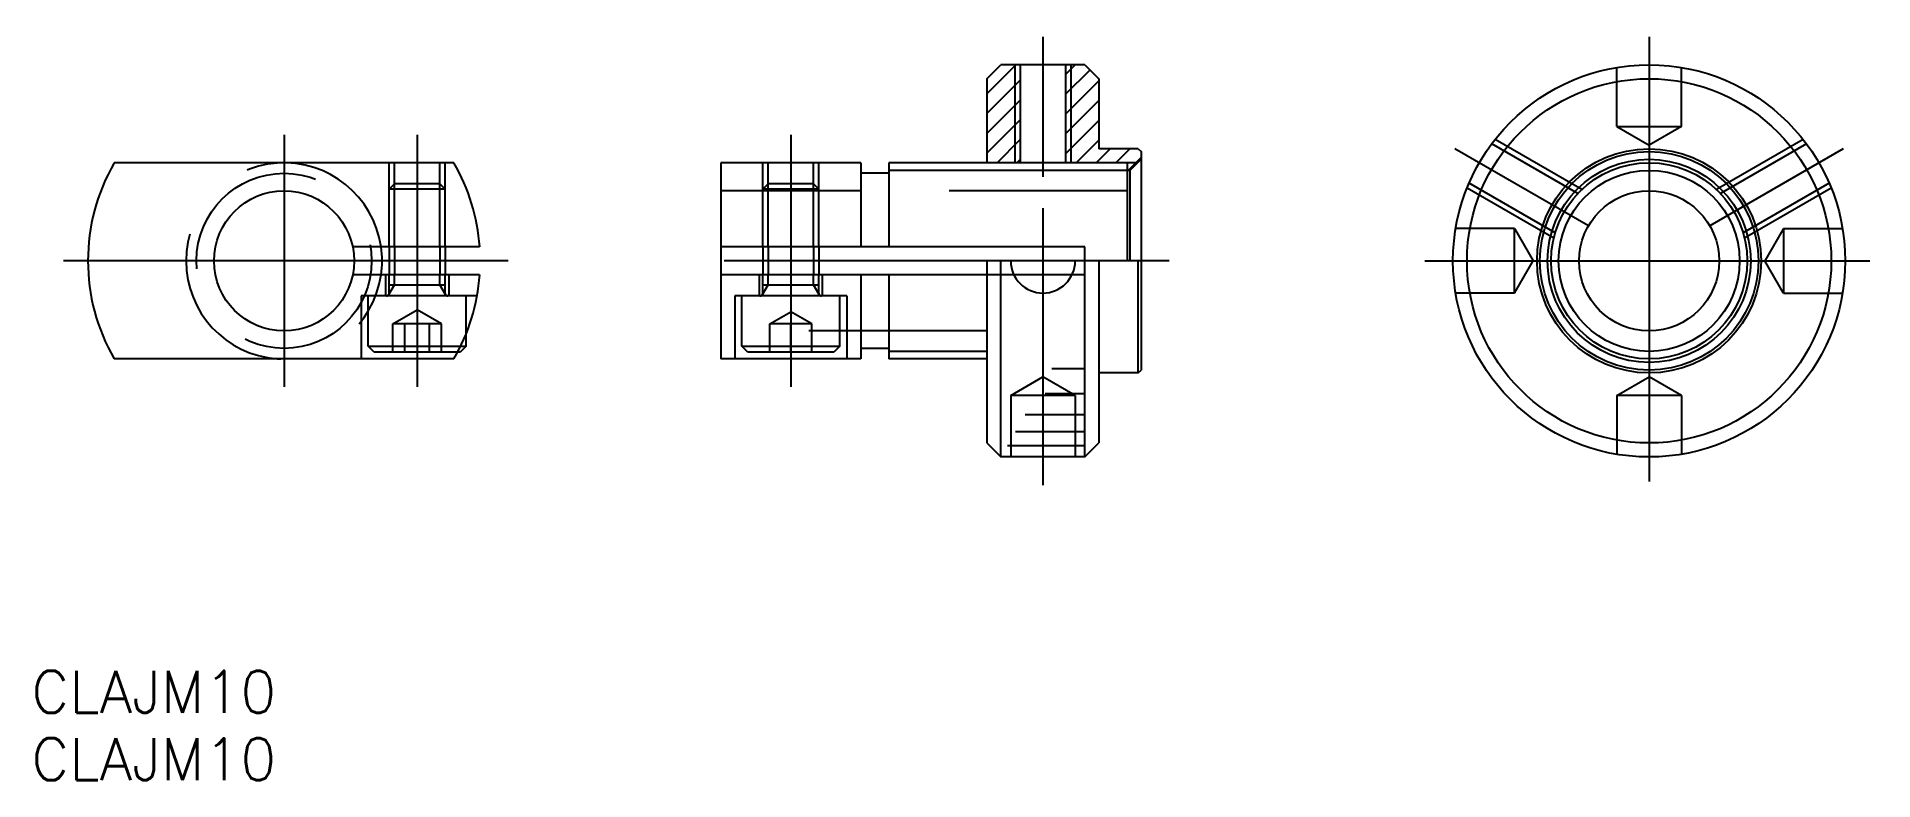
# Model space of a CAD drawing. Extents: x -115 to 16, y -37 to 16.
import ezdxf

# ---------------------------------------------------------------- set-up
doc = ezdxf.new("R2010")
doc.units = 0
doc.linetypes.add('CENTER', pattern=[50.8, 31.75, -6.35, 6.35, -6.35])
doc.linetypes.add('DASHED', pattern=[19.05, 12.7, -6.35])
doc.layers.get('0').update_dxf_attribs({"linetype": 'CONTINUOUS'})
doc.layers.add('CENTER', color=1, linetype='CENTER')
doc.styles.get("Standard").update_dxf_attribs({"font": 'txt.shx', "height": 3, "bigfont": 'bigfont.shx'})

# ---------------------------------------------------------------- blocks, each defined once
blk = doc.blocks.new('*U4')
at = {"color": 7, "linetype": 'CONTINUOUS'}
blk.add_text('CLAJM10', height=3, dxfattribs=at).set_placement((-115.48, -32.26))
blk = doc.blocks.new('*U5')
at = {"color": 7, "linetype": 'CONTINUOUS'}
blk.add_text('CLAJM10', height=3, dxfattribs=at).set_placement((-115.48, -37.08))

msp = doc.modelspace()

# ---------------------------------------------------------------- linework, layer by layer
at = {"color": 7, "linetype": 'CONTINUOUS'}
for p, q in [((-47.27, 13), (-46.27, 14)), ((-40.27, 14), (-46.27, 14)), ((-44.89, 14), (-44.89, 7)), ((-41.65, 14), (-41.65, 7)), ((-40.27, 14), (-39.27, 13)), ((-47.27, 13), (-47.27, 7)), ((-39.27, 13), (-39.27, 8)), ((-36.47, 8), (-39.27, 8)), ((-36.47, 8), (-36.27, 7.8)), ((-85.32, 7), (-109.56, 7)), ((-56.27, 7), (-66.27, 7)), ((-66.27, 7), (-66.27, -7)), ((-56.27, 7), (-56.27, 1)), ((-37.27, 7), (-54.27, 7)), ((-54.27, 7), (-54.27, 1)), ((-37.27, 7), (-37.27, 0)), ((-36.27, 7.25), (-37.06, 6.46)), ((-36.27, 7.8), (-36.27, -7.8)), ((-54.27, 6.25), (-56.27, 6.25)), ((-37.06, 6.46), (-37.27, 6.46)), ((-37.06, 6.46), (-37.06, 0)), ((-83.48, 1), (-92.54, 1)), ((-89.94, 1), (-89.94, -1)), ((-89.56, 1), (-89.56, 1)), ((-86.32, 1), (-86.32, 1)), ((-85.94, 1), (-85.94, -1)), ((-40.27, 1), (-66.27, 1)), ((-63.27, 1), (-63.27, -1)), ((-59.27, 1), (-59.27, -1)), ((-47.27, 0), (-47.27, -13)), ((-46.27, -14), (-46.27, 0)), ((-40.27, -14), (-40.27, 1)), ((-39.27, 0), (-39.27, -13)), ((-36.47, -8), (-36.47, 0)), ((-83.48, -1), (-92.54, -1)), ((-47.27, -1), (-66.27, -1)), ((-56.27, -1), (-56.27, -7)), ((-54.27, -1), (-54.27, -7)), ((-57.27, -2.5), (-65.27, -2.5)), ((-65.27, -2.5), (-65.27, -7)), ((-64.77, -6.1), (-64.77, -2.5)), ((-57.77, -6.1), (-57.77, -2.5)), ((-57.27, -2.5), (-57.27, -7)), ((-84.44, -6.1), (-84.44, -5.2)), ((-85.04, -6.5), (-84.84, -6.5)), ((-84.44, -6.1), (-84.84, -6.5)), ((-84.84, -6.1), (-84.44, -6.1)), ((-64.77, -6.1), (-57.77, -6.1)), ((-64.37, -6.5), (-64.77, -6.1)), ((-64.37, -6.5), (-58.17, -6.5)), ((-57.77, -6.1), (-58.17, -6.5)), ((-54.27, -6.25), (-56.27, -6.25)), ((-85.32, -7), (-109.56, -7)), ((-56.27, -7), (-66.27, -7)), ((-47.27, -7), (-54.27, -7)), ((-36.47, -8), (-36.27, -7.8)), ((-36.47, -8), (-39.27, -8)), ((-47.27, -13), (-46.27, -14)), ((-40.27, -14), (-39.27, -13)), ((-40.27, -14), (-46.27, -14))]:
    msp.add_line(p, q, dxfattribs=at)
at = {"color": 3, "linetype": 'CONTINUOUS'}
for p, q in [((-47.27, 11.93), (-45.2, 14)), ((-45.27, 14), (-45.27, 7)), ((-41.65, 13.31), (-40.96, 14)), ((-41.65, 11.9), (-39.91, 13.64)), ((-41.27, 14), (-41.27, 7)), ((-47.27, 10.52), (-44.89, 12.9)), ((-41.65, 10.48), (-39.27, 12.86)), ((-47.27, 9.1), (-44.89, 11.48)), ((-41.65, 9.07), (-39.27, 11.45)), ((-47.27, 7.69), (-44.89, 10.07)), ((-41.65, 7.65), (-39.27, 10.03)), ((-46.54, 7), (-44.89, 8.66)), ((-40.89, 7), (-39.27, 8.62)), ((-39.47, 7), (-38.47, 8)), ((-38.06, 7), (-37.06, 8)), ((-45.13, 7), (-44.89, 7.24)), ((-36.52, 7), (-37.27, 7)), ((-37.19, 6.46), (-36.27, 7.38)), ((-37.27, 6.46), (-54.27, 6.46)), ((-89.56, 1), (-89.56, -1)), ((-86.32, 1), (-86.32, -1)), ((-62.89, 1), (-62.89, -1)), ((-59.65, 1), (-59.65, -1)), ((-47.27, -6.46), (-54.27, -6.46)), ((-40.27, -7.7), (-42.63, -7.7)), ((-40.27, -9.5), (-43.11, -9.5)), ((-40.27, -11), (-44.54, -11)), ((-40.27, -12.2), (-45.23, -12.2)), ((-40.27, -13.2), (-45.81, -13.2))]:
    msp.add_line(p, q, dxfattribs=at)
at = {"color": 3, "linetype": 'DASHED'}
for p, q in [((-2.3, 9.6), (-2.3, 13.81)), ((2.3, 9.6), (2.3, 13.81)), ((-2.3, 9.6), (2.3, 9.6)), ((-2.3, 9.6), (0, 8.27)), ((2.3, 9.6), (0, 8.27)), ((-5.09, 4.81), (-11.23, 8.36)), ((-4.81, 5.09), (-11, 8.66)), ((11, 8.66), (4.81, 5.09)), ((11.23, 8.36), (5.09, 4.81)), ((-89.94, 1), (-89.94, 7)), ((-89.56, 1), (-89.56, 7)), ((-86.32, 1), (-86.32, 7)), ((-85.94, 1), (-85.94, 7)), ((-63.27, 1), (-63.27, 7)), ((-62.89, 1), (-62.89, 7)), ((-59.65, 1), (-59.65, 7)), ((-59.27, 1), (-59.27, 7)), ((-89.56, 5.5), (-89.94, 5.12)), ((-86.32, 5.5), (-89.56, 5.5)), ((-85.94, 5.12), (-86.32, 5.5)), ((-62.89, 5.5), (-63.27, 5.12)), ((-59.65, 5.5), (-62.89, 5.5)), ((-59.27, 5.12), (-59.65, 5.5)), ((-6.71, 2), (-12.85, 5.55)), ((12.85, 5.55), (6.71, 2)), ((-85.94, 5.12), (-89.94, 5.12)), ((-37.27, 5), (-66.27, 5)), ((-59.27, 5.12), (-63.27, 5.12)), ((-6.81, 1.62), (-13, 5.2)), ((13, 5.2), (6.81, 1.62)), ((-9.6, 2.3), (-13.81, 2.3)), ((-9.6, -2.3), (-9.6, 2.3)), ((-9.6, 2.3), (-8.27, 0)), ((9.6, 2.3), (8.27, 0)), ((9.6, 2.3), (13.81, 2.3)), ((9.6, 2.3), (9.6, -2.3)), ((-9.6, -2.3), (-8.27, 0)), ((-90.19, -1), (-90.19, -2.5)), ((-89.94, -2.3), (-89.94, -1)), ((-89.56, -1.7), (-89.56, -1)), ((-86.32, -1.7), (-86.32, -1)), ((-85.94, -2.3), (-85.94, -1)), ((-85.69, -1), (-85.69, -2.5)), ((-63.52, -1), (-63.52, -2.5)), ((-63.27, -2.3), (-63.27, -1)), ((-62.89, -1.7), (-62.89, -1)), ((-59.65, -1.7), (-59.65, -1)), ((-59.27, -2.3), (-59.27, -1)), ((-59.02, -1), (-59.02, -2.5)), ((-40.27, -1), (-47.27, -1)), ((9.6, -2.3), (8.27, 0)), ((-91.94, -2.5), (-91.94, -7)), ((-83.67, -2.5), (-91.94, -2.5)), ((-91.44, -6.1), (-91.44, -2.5)), ((-89.97, -2.4), (-89.56, -1.7)), ((-89.94, -1.7), (-85.94, -1.7)), ((-85.91, -2.4), (-86.32, -1.7)), ((-84.44, -5.2), (-84.44, -2.5)), ((-63.3, -2.4), (-62.89, -1.7)), ((-63.27, -1.7), (-59.27, -1.7)), ((-59.24, -2.4), (-59.65, -1.7)), ((-9.6, -2.3), (-13.81, -2.3)), ((9.6, -2.3), (13.81, -2.3)), ((-89.67, -4.5), (-87.94, -3.5)), ((-86.21, -4.5), (-87.94, -3.5)), ((-62.77, -4.5), (-61.27, -3.63)), ((-59.77, -4.5), (-61.27, -3.63)), ((-89.67, -6.5), (-89.67, -4.5)), ((-86.21, -4.5), (-89.67, -4.5)), ((-88.81, -6.5), (-88.81, -4.5)), ((-87.07, -6.5), (-87.07, -4.5)), ((-86.21, -6.5), (-86.21, -4.5)), ((-47.27, -5), (-66.27, -5)), ((-62.77, -6.5), (-62.77, -4.5)), ((-59.77, -4.5), (-62.77, -4.5)), ((-61.27, -6.5), (-61.27, -4.5)), ((-59.77, -6.5), (-59.77, -4.5)), ((-91.44, -6.1), (-84.84, -6.1)), ((-91.04, -6.5), (-91.44, -6.1)), ((-91.04, -6.5), (-85.04, -6.5)), ((-45.57, -9.6), (-43.27, -8.27)), ((-40.97, -9.6), (-43.27, -8.27)), ((-2.3, -9.6), (0, -8.27)), ((2.3, -9.6), (0, -8.27)), ((-45.57, -9.6), (-45.57, -14)), ((-40.97, -9.6), (-45.57, -9.6)), ((-40.97, -9.6), (-40.97, -14)), ((-2.3, -9.6), (-2.3, -13.81)), ((2.3, -9.6), (-2.3, -9.6)), ((2.3, -9.6), (2.3, -13.81))]:
    msp.add_line(p, q, dxfattribs=at)
at = {"color": 7, "linetype": 'CONTINUOUS'}
for centre, radius in [((0, 0), 14), ((0, 0), 13), ((0, 0), 8), ((0, 0), 7.8), ((0, 0), 7.25), ((0, 0), 6.46), ((-97.44, 0), 5), ((0, 0), 5)]:
    msp.add_circle(centre, radius, dxfattribs=at)
at = {"color": 3, "linetype": 'CONTINUOUS'}
msp.add_circle((0, 0), 7, dxfattribs=at)
at = {"color": 3, "linetype": 'DASHED'}
msp.add_circle((-97.44, 0), 6.25, dxfattribs=at)
at = {"color": 7, "linetype": 'CONTINUOUS'}
for centre, radius, start, end in [((-97.44, 0), 14, 150, 210), ((-97.44, 0), 14, 4.096, 30), ((-97.44, 0), 7, 351.7868, 8.2132), ((-43.27, 0), 2.3, 180, 0), ((-97.44, 0), 14, 330, 355.904)]:
    msp.add_arc(centre, radius, start, end, dxfattribs=at)
at = {"color": 3, "linetype": 'DASHED'}
for centre, radius, start, end in [((-97.44, 0), 7, 8.2132, 351.7868), ((-90.14, -2.3), 0.2, 270, 0), ((-85.74, -2.3), 0.2, 180, 270), ((-63.47, -2.3), 0.2, 270, 0), ((-59.07, -2.3), 0.2, 180, 270)]:
    msp.add_arc(centre, radius, start, end, dxfattribs=at)
at = {"layer": 'CENTER', "color": 1, "linetype": 'CENTER'}
for p, q in [((-43.27, 16), (-43.27, 6)), ((0, 16), (0, -16)), ((-97.44, 9), (-97.44, -9)), ((-87.94, 9), (-87.94, -9)), ((-61.27, 9), (-61.27, -9)), ((-4.33, 2.5), (-13.86, 8)), ((13.86, 8), (4.33, 2.5)), ((-43.27, 3.76), (-43.27, -16)), ((-81.44, 0), (-113.44, 0)), ((-34.27, 0), (-66.27, 0)), ((-16, 0), (16, 0))]:
    msp.add_line(p, q, dxfattribs=at)

# ---------------------------------------------------------------- block references
at = {"color": 7, "linetype": 'CONTINUOUS'}
for name in ['*U4', '*U5']:
    msp.add_blockref(name, (0, 0), dxfattribs=at)

doc.saveas('drawing.dxf')
